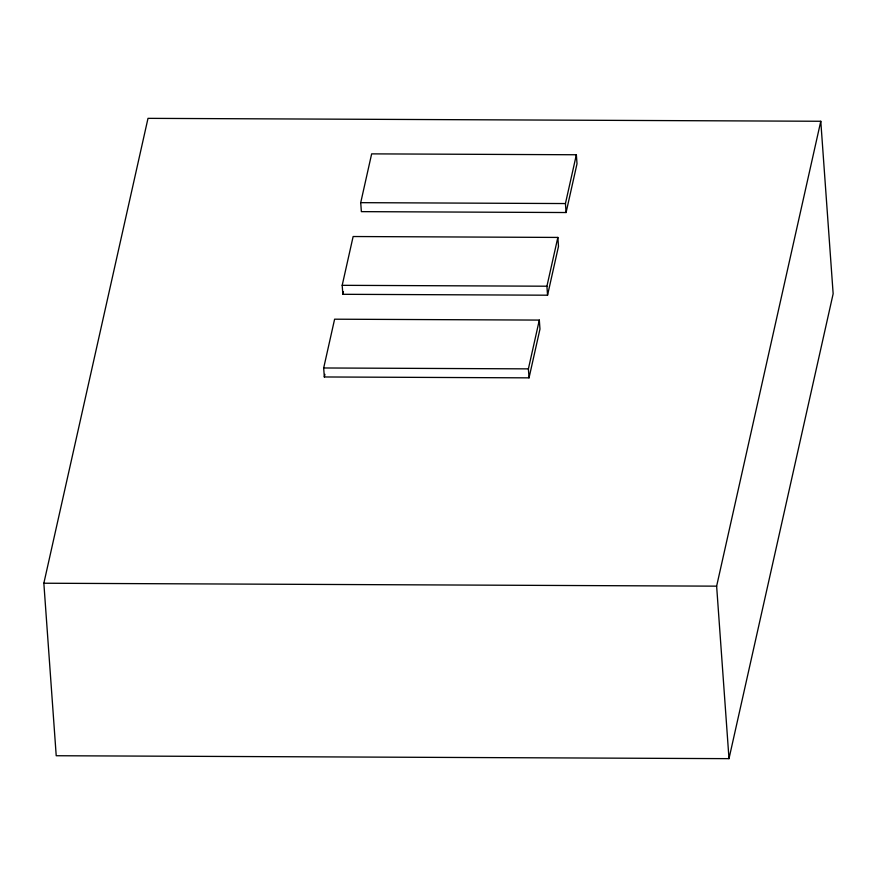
<?xml version="1.0" encoding="UTF-8"?>
<svg xmlns="http://www.w3.org/2000/svg" width="877" height="877" viewBox="0 0 877 877"><rect width="100%" height="100%" fill="white"/><g stroke="black" fill="none" stroke-linecap="round" stroke-linejoin="round"><path stroke-width="1.32" d="M43.85 583.227L148.005 118.351L820.784 121.267L833.15 293.773L728.995 758.649L56.216 755.733L43.85 583.227L716.63 586.154L820.784 121.267M323.679 367.978L334.608 319.195L539.322 320.083L539.969 329.061L529.039 377.855L324.326 376.967L323.679 367.978L528.392 368.866L539.322 320.083M342.194 285.321L353.135 236.527L557.849 237.426L558.485 246.404L547.555 295.198L342.841 294.299L342.194 285.321L546.919 286.209L557.849 237.426M360.721 202.664L371.651 153.87L576.364 154.758L577.011 163.747L566.082 212.53L361.368 211.642L360.721 202.664L565.435 203.552L576.364 154.758M324.326 376.967L324.918 374.326M342.841 294.299L343.433 291.668M716.63 586.154L728.995 758.649M565.435 203.552L566.082 212.53M546.919 286.209L547.555 295.198M528.392 368.866L529.039 377.855"/></g></svg>
